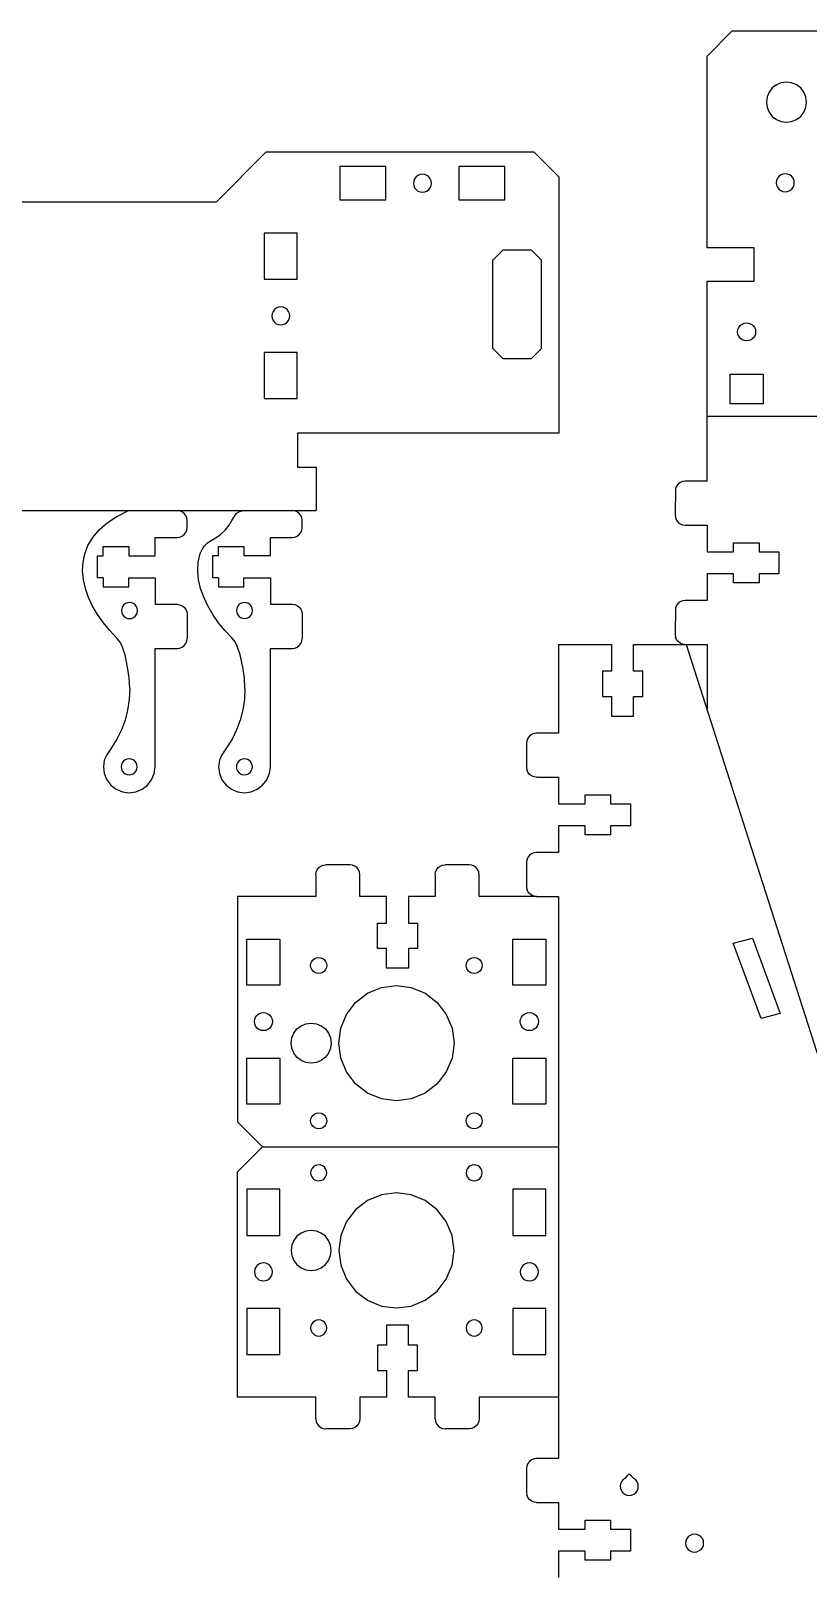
# Model space of a CAD drawing. Extents: x -217 to 602, y -128 to 416.
# Drawn here: x 46.7 to 201.7, y 108.1 to 416.4 of the extents above; entities that cross this region are included whole.
import ezdxf

# ---------------------------------------------------------------- set-up
doc = ezdxf.new("R2010")
doc.units = 0
doc.layers.add('Layer_1', color=7, linetype='CONTINUOUS')

msp = doc.modelspace()

# ---------------------------------------------------------------- linework, layer by layer
at = {"layer": 'Layer_1', "color": 5}
for points in [[(181.56095, 339.555558), (181.569699, 366.446651), (190.970267, 366.446651), (190.970267, 373.14782), (181.569699, 373.14782), (181.569699, 411.357294), (186.580865, 416.358497), (203.915095, 416.358497), (208.926289, 411.357294), (208.923467, 389.535956), (244.397869, 377.786961), (244.397812, 373.085604), (236.239445, 373.085604), (236.228721, 366.528566), (361.919125, 366.64264), (361.921947, 372.94), (379.516527, 372.940564), (380.686818, 373.866056)], [(181.562389, 326.587952), (181.562389, 339.551782)], [(175.480359, 325.589986), (175.280574, 325.1086), (175.212474, 319.801552), (175.280574, 319.284972)], [(175.798198, 326.003385), (175.480359, 325.589986)], [(176.212444, 326.320546), (175.798198, 326.003385)], [(176.69479, 326.519965), (176.212444, 326.320546)], [(177.212413, 326.587952), (176.69479, 326.519965)], [(181.562389, 326.587952), (177.212413, 326.587952)], [(66.428679, 285.238572), (66.428679, 285.238572), (66.319482, 287.401148), (65.998965, 289.501251), (65.485489, 291.974197), (64.901561, 293.696536), (64.454417, 294.540585), (63.875864, 295.320425), (62.457819, 296.808805), (61.164465, 298.379154), (60.013728, 300.016818), (59.023533, 301.70714), (58.211809, 303.435466), (57.596481, 305.187142), (57.195475, 306.947513), (57.026719, 308.701923), (57.108139, 310.435718), (57.45766, 312.134243), (58.093211, 313.782844), (59.032717, 315.366864), (60.294105, 316.87165), (61.895301, 318.282547), (63.854232, 319.5849), (66.188824, 320.764054)], [(61.140094, 307.346032), (60.020208, 307.346032), (60.020208, 309.546039), (60.020208, 311.746018), (61.140094, 311.746083), (61.140094, 313.546133), (66.229888, 313.546697), (66.229888, 311.746018), (71.519268, 311.746018), (71.519268, 315.352651), (75.860583, 315.352651), (76.37719, 315.42078), (76.858633, 315.620593), (77.272004, 315.938404), (77.589194, 316.352621), (77.788612, 316.834995), (77.856628, 317.352619), (77.856628, 318.765903), (77.788612, 319.283555), (77.587574, 319.765187), (77.268764, 320.178722), (76.855393, 320.496532), (76.37395, 320.696346), (75.857343, 320.764474)], [(89.390418, 285.245182), (89.390418, 285.245182), (89.28122, 287.407758), (88.960703, 289.507861), (88.447227, 291.980806), (87.863299, 293.703145), (87.416155, 294.547194), (86.837602, 295.327035), (85.419557, 296.815414), (84.126203, 298.385763), (82.975465, 300.023426), (81.985271, 301.713749), (81.173547, 303.442076), (80.558219, 305.193752), (80.157214, 306.954123), (79.988458, 308.708534), (80.069975, 310.477315), (80.477867, 312.186341), (80.837026, 312.969587), (81.317168, 313.679264), (81.931422, 314.295828), (82.692917, 314.799736), (84.360307, 315.840317), (85.511431, 316.867736), (86.281539, 317.846542), (86.80588, 318.741287), (87.219704, 319.516521), (87.658259, 320.136795), (88.256796, 320.566659), (89.150563, 320.770663)], [(84.101833, 307.352642), (82.981947, 307.352642), (82.981947, 309.552649), (82.981947, 311.752628), (84.101833, 311.752693), (84.101833, 313.552743), (89.191626, 313.553307), (89.191626, 311.752628), (94.481007, 311.752628), (94.481007, 315.359261), (98.822321, 315.359261), (99.338929, 315.42739), (99.820372, 315.627203), (100.233742, 315.945013), (100.550932, 316.359231), (100.75035, 316.841605), (100.818366, 317.359229), (100.818366, 318.772513), (100.75035, 319.290165), (100.549312, 319.771797), (100.230503, 320.185332), (99.817132, 320.503142), (99.335689, 320.702955), (98.819081, 320.771084)], [(175.280574, 319.284972), (175.480359, 318.803586)], [(175.480359, 318.803586), (175.798198, 318.390158)], [(175.798198, 318.390158), (176.212444, 318.072969)], [(176.212444, 318.072969), (176.69479, 317.873579)], [(176.69479, 317.873579), (177.212413, 317.805592), (181.562389, 317.805592)], [(181.562389, 317.805592), (181.562389, 312.516154)], [(181.562389, 312.516154), (186.862353, 312.516154)], [(186.862353, 314.312555), (191.962278, 314.312555)], [(186.862353, 312.516154), (186.862353, 314.312555)], [(191.962278, 314.312555), (191.962278, 312.516154)], [(191.962278, 312.516154), (195.912288, 312.516154)], [(195.912288, 312.516154), (195.912288, 308.124974)], [(61.140094, 307.346032), (61.140094, 305.546047)], [(61.140094, 305.546047), (66.229888, 305.546047)], [(66.229888, 305.546047), (66.229888, 307.346032), (71.519268, 307.346032)], [(71.519268, 307.346032), (71.519268, 302.046068)], [(84.101833, 307.352642), (84.101833, 305.552657)], [(84.101833, 305.552657), (89.191626, 305.552657)], [(89.191626, 305.552657), (89.191626, 307.352642), (94.481007, 307.352642)], [(94.481007, 307.352642), (94.481007, 302.052678)], [(186.862353, 308.124974), (181.562389, 308.124974)], [(181.562389, 308.124974), (181.562389, 302.835537)], [(186.862353, 306.328545), (186.862353, 308.124974)], [(191.962278, 306.328545), (186.862353, 306.328545)], [(191.962278, 308.124974), (191.962278, 306.328545)], [(195.912288, 308.124974), (191.962278, 308.124974)], [(175.798198, 302.25097), (175.480359, 301.837571)], [(176.212444, 302.56816), (175.798198, 302.25097)], [(176.69479, 302.76755), (176.212444, 302.56816)], [(177.212413, 302.835537), (176.69479, 302.76755)], [(181.562389, 302.835537), (177.212413, 302.835537)], [(71.519268, 302.046068), (75.860583, 302.046068)], [(75.860583, 302.046068), (76.37719, 301.97794)], [(76.37719, 301.97794), (76.858633, 301.778127)], [(76.858633, 301.778127), (77.272004, 301.460316)], [(77.272004, 301.460316), (77.589194, 301.046099)], [(77.589194, 301.046099), (77.788612, 300.563724)], [(77.788612, 300.563724), (77.856628, 300.046101), (77.856628, 295.24615)], [(94.481007, 302.052678), (98.822321, 302.052678)], [(98.822321, 302.052678), (99.338929, 301.98455)], [(99.338929, 301.98455), (99.820372, 301.784736)], [(99.820372, 301.784736), (100.233742, 301.466926)], [(100.233742, 301.466926), (100.550932, 301.052708)], [(100.550932, 301.052708), (100.75035, 300.570334)], [(100.75035, 300.570334), (100.818366, 300.05271), (100.818366, 295.252759)], [(175.480359, 301.837571), (175.280574, 301.356185), (175.212474, 296.049165), (175.280574, 295.532586)], [(66.428448, 285.238572), (66.31925, 283.075999), (65.998733, 280.975896), (65.477537, 278.948897), (64.766292, 277.005625), (63.875632, 275.15672), (62.497394, 273.0517), (61.84795, 272.0129), (61.335229, 270.994035), (61.159396, 269.655878), (61.335229, 268.317713), (61.850682, 267.070757), (62.670738, 265.999913), (63.739403, 265.178304), (64.983899, 264.661756), (66.319228, 264.485559), (67.654924, 264.661756), (68.899326, 265.178304), (69.967991, 265.999913), (70.78805, 267.070757), (71.303594, 268.317713), (71.515235, 269.654876), (71.5158, 293.246174), (75.860814, 293.246174), (76.377425, 293.314325)], [(76.37719, 293.31431), (76.858633, 293.514096)], [(76.858633, 293.514096), (77.272004, 293.831934)], [(77.272004, 293.831934), (77.589194, 294.246152)], [(77.589194, 294.246152), (77.788612, 294.728498)], [(77.788612, 294.728498), (77.856628, 295.24615)], [(89.390186, 285.245182), (89.280989, 283.082609), (88.960472, 280.982506), (88.439275, 278.955507), (87.72803, 277.012235), (86.83737, 275.163329), (85.459133, 273.05831), (84.809688, 272.019509), (84.296967, 271.000645), (84.121134, 269.662488), (84.296967, 268.324323), (84.81242, 267.077366), (85.632476, 266.006522), (86.701142, 265.184914), (87.945637, 264.668366), (89.280966, 264.492169), (90.616662, 264.668366), (91.861064, 265.184914), (92.92973, 266.006522), (93.749789, 267.077366), (94.265332, 268.324323), (94.476974, 269.661486), (94.477538, 293.252783), (98.822552, 293.252783), (99.339163, 293.320934)], [(99.338929, 293.32092), (99.820372, 293.520705)], [(99.820372, 293.520705), (100.233742, 293.838544)], [(100.233742, 293.838544), (100.550932, 294.252761)], [(100.550932, 294.252761), (100.75035, 294.735107)], [(100.75035, 294.735107), (100.818366, 295.252759)], [(151.922057, 294.041775), (151.922057, 276.344579)], [(151.922057, 294.041775), (162.521985, 294.041775)], [(162.521985, 294.041775), (162.521985, 288.752394)], [(166.921942, 288.752394), (166.921942, 294.041775)], [(166.921942, 294.041775), (177.430176, 294.041775)], [(175.480359, 295.051171), (175.280574, 295.532586)], [(175.798198, 294.637772), (175.480359, 295.051171)], [(176.212444, 294.320582), (175.798198, 294.637772)], [(176.69479, 294.121192), (176.212444, 294.320582)], [(177.212413, 294.053177), (176.69479, 294.121192)], [(177.212413, 294.053177), (181.562389, 294.053177)], [(181.562389, 294.053177), (181.562389, 281.129064)], [(162.521985, 288.752394), (160.722, 288.752394)], [(160.722, 288.752394), (160.722, 283.662573)], [(168.721927, 288.752394), (166.921942, 288.752394)], [(168.721927, 283.662573), (168.721927, 288.752394)], [(160.722, 283.662573), (162.521985, 283.662573)], [(162.521985, 283.662573), (162.521985, 279.720493)], [(166.921942, 283.662573), (168.721927, 283.662573)], [(166.921942, 279.720493), (166.921942, 283.662573)], [(162.521985, 279.720493), (166.921942, 279.720493)], [(145.640298, 274.86517), (145.572113, 274.34859), (145.572113, 269.558179), (145.640298, 269.041571)], [(145.840055, 275.346585), (145.640298, 274.86517)], [(146.157894, 275.759984), (145.840055, 275.346585)], [(146.572111, 276.077173), (146.157894, 275.759984)], [(147.054485, 276.276563), (146.572111, 276.077173)], [(147.572109, 276.344579), (147.054485, 276.276563)], [(151.922057, 276.344579), (147.572109, 276.344579)], [(145.840055, 268.560184), (145.640298, 269.041571)], [(146.157894, 268.146785), (145.840055, 268.560184)], [(146.572111, 267.829596), (146.157894, 268.146785)], [(147.054485, 267.630206), (146.572111, 267.829596)], [(147.572109, 267.56219), (147.054485, 267.630206)], [(147.572109, 267.56219), (151.922057, 267.56219)], [(151.922057, 267.56219), (151.922057, 262.272781)], [(151.922057, 262.272781), (157.222049, 262.272781)], [(157.222049, 262.272781), (157.222049, 264.069154)], [(157.222049, 264.069154), (162.321974, 264.069154)], [(162.321974, 264.069154), (162.321974, 262.272781)], [(162.321974, 262.272781), (166.271928, 262.272781)], [(166.271928, 262.272781), (166.271928, 257.881573)], [(157.222049, 257.881573), (151.922057, 257.881573)], [(151.922057, 257.881573), (151.922057, 252.592164)], [(157.222049, 256.085172), (157.222049, 257.881573)], [(162.321974, 256.085172), (157.222049, 256.085172)], [(162.321974, 257.881573), (162.321974, 256.085172)], [(166.271928, 257.881573), (162.321974, 257.881573)], [(104.11497, 249.55869), (104.529187, 249.87588)], [(104.529187, 249.87588), (105.011533, 250.07527)], [(105.011533, 250.07527), (105.529185, 250.143313)], [(110.84676, 250.07527), (110.329136, 250.143313), (105.529185, 250.143313)], [(111.329134, 249.87588), (110.84676, 250.07527)], [(111.743323, 249.55869), (111.329134, 249.87588)], [(127.91477, 249.55869), (128.328987, 249.87588)], [(128.328987, 249.87588), (128.811361, 250.07527)], [(128.811361, 250.07527), (129.328985, 250.143313)], [(134.646588, 250.07527), (134.128964, 250.143313), (129.328985, 250.143313)], [(135.128906, 249.87588), (134.646588, 250.07527)], [(135.543152, 249.55869), (135.128906, 249.87588)], [(145.640298, 251.112783), (145.572113, 250.596176), (145.572113, 245.805764), (145.640298, 245.289156)], [(145.840055, 251.59417), (145.640298, 251.112783)], [(146.157894, 252.007541), (145.840055, 251.59417)], [(146.572111, 252.324758), (146.157894, 252.007541)], [(147.054485, 252.524177), (146.572111, 252.324758)], [(147.572109, 252.592164), (147.054485, 252.524177)], [(151.922057, 252.592164), (147.572109, 252.592164)], [(103.529189, 248.147297), (103.597346, 248.663904)], [(103.529189, 248.147297), (103.529189, 243.805985)], [(103.597346, 248.663904), (103.797131, 249.145319)], [(103.797131, 249.145319), (104.11497, 249.55869)], [(112.061162, 249.145319), (111.743323, 249.55869)], [(112.260975, 248.663904), (112.061162, 249.145319)], [(112.329132, 248.147297), (112.260975, 248.663904)], [(112.329132, 243.805985), (112.329132, 248.147297)], [(127.329017, 248.147297), (127.397146, 248.663904)], [(127.329017, 248.147297), (127.329017, 243.805985)], [(127.397146, 248.663904), (127.596959, 249.145319)], [(127.596959, 249.145319), (127.91477, 249.55869)], [(135.860962, 249.145319), (135.543152, 249.55869)], [(136.060775, 248.663904), (135.860962, 249.145319)], [(136.128904, 248.147297), (136.060775, 248.663904)], [(136.128904, 243.805985), (136.128904, 248.147297)], [(103.529189, 243.805985), (87.904323, 243.805985), (87.904323, 198.895963), (92.904285, 193.905964), (151.9038, 193.905964)], [(117.629096, 243.805985), (112.329132, 243.805985)], [(117.629096, 238.516576), (117.629096, 243.805985)], [(127.329017, 243.805985), (122.029053, 243.805985)], [(122.029053, 243.805985), (122.029053, 238.516576)], [(145.840055, 244.807741), (145.640298, 245.289156)], [(146.157894, 244.39437), (145.840055, 244.807741)], [(146.572111, 244.077153), (146.157894, 244.39437)], [(147.054485, 243.877763), (146.572111, 244.077153)], [(147.572109, 243.809747), (147.054485, 243.877763)], [(147.572109, 243.809747), (151.922057, 243.809747)], [(115.829083, 238.516576), (117.629096, 238.516576)], [(115.829083, 233.426783), (115.829083, 238.516576)], [(122.029053, 238.516576), (123.829039, 238.516576)], [(123.829039, 238.516576), (123.829039, 233.426783)], [(117.629096, 233.426783), (115.829083, 233.426783)], [(117.629096, 229.484675), (117.629096, 233.426783)], [(122.029053, 233.426783), (122.029053, 229.484675)], [(123.829039, 233.426783), (122.029053, 233.426783)], [(122.029053, 229.484675), (117.629096, 229.484675)], [(103.527863, 144.006309), (87.902996, 144.006309), (87.902996, 188.916359), (92.902958, 193.906359)], [(117.627741, 158.327619), (117.627741, 154.385511)], [(122.027727, 158.327619), (117.627741, 158.327619)], [(122.027727, 154.385511), (122.027727, 158.327619)], [(115.827756, 154.385511), (115.827756, 149.29569)], [(117.627741, 154.385511), (115.827756, 154.385511)], [(123.827712, 149.29569), (123.827712, 154.385511), (122.027727, 154.385511)], [(115.827756, 149.29569), (117.627741, 149.29569), (117.627741, 144.006309)], [(122.027727, 149.29569), (123.827712, 149.29569)], [(122.027727, 144.006309), (122.027727, 149.29569)], [(103.527863, 139.664997), (103.527863, 144.006309)], [(117.627741, 144.006309), (112.327777, 144.006309)], [(112.327777, 144.006309), (112.327777, 139.664997)], [(127.327691, 144.006309), (122.027727, 144.006309)], [(127.327691, 139.664997), (127.327691, 144.006309)], [(151.916217, 143.992565), (136.113833, 143.992565)], [(136.127606, 144.006309), (136.127606, 139.664997)], [(103.527863, 139.664997), (103.596019, 139.14839)], [(103.596019, 139.14839), (103.795805, 138.666975)], [(112.259649, 139.14839), (112.059836, 138.666975)], [(112.327777, 139.664997), (112.259649, 139.14839)], [(127.327691, 139.664997), (127.395819, 139.14839)], [(127.395819, 139.14839), (127.595633, 138.666975)], [(136.059421, 139.14839), (135.859607, 138.666975)], [(136.127606, 139.664997), (136.059421, 139.14839)], [(103.795805, 138.666975), (104.113643, 138.253604)], [(104.113643, 138.253604), (104.527861, 137.936386)], [(104.527861, 137.936386), (105.010207, 137.736996)], [(105.010207, 137.736996), (105.527859, 137.668981)], [(110.845433, 137.736996), (110.32781, 137.668981), (105.527859, 137.668981)], [(111.327808, 137.936386), (110.845433, 137.736996)], [(111.742025, 138.253604), (111.327808, 137.936386)], [(112.059836, 138.666975), (111.742025, 138.253604)], [(127.595633, 138.666975), (127.913443, 138.253604)], [(127.913443, 138.253604), (128.327661, 137.936386)], [(128.327661, 137.936386), (128.810035, 137.736996)], [(128.810035, 137.736996), (129.327659, 137.668981)], [(134.645262, 137.736996), (134.12761, 137.668981), (129.327659, 137.668981)], [(135.127579, 137.936386), (134.645262, 137.736996)], [(135.541797, 138.253604), (135.127579, 137.936386)], [(135.859607, 138.666975), (135.541797, 138.253604)], [(145.640298, 130.28741), (145.572113, 129.770803), (145.572113, 124.980419), (145.640298, 124.463811)], [(145.840055, 130.768825), (145.640298, 130.28741)], [(146.157894, 131.182224), (145.840055, 130.768825)], [(146.572111, 131.499414), (146.157894, 131.182224)], [(147.054485, 131.698804), (146.572111, 131.499414)], [(147.572109, 131.766848), (147.054485, 131.698804)], [(151.922057, 131.766848), (147.572109, 131.766848)], [(145.840055, 123.982425), (145.640298, 124.463811)], [(146.157894, 123.569026), (145.840055, 123.982425)], [(146.572111, 123.251836), (146.157894, 123.569026)], [(147.054485, 123.052418), (146.572111, 123.251836)], [(147.572109, 122.984402), (147.054485, 123.052418)], [(147.572109, 122.984402), (151.922057, 122.984402)], [(151.922057, 122.984402), (151.922057, 117.695022)], [(151.922057, 117.695022), (157.222049, 117.695022)], [(157.222049, 117.695022), (157.222049, 119.491423)], [(157.222049, 119.491423), (162.321974, 119.491423)], [(162.321974, 119.491423), (162.321974, 117.695022)], [(162.321974, 117.695022), (166.271928, 117.695022)], [(166.271928, 117.695022), (166.271928, 113.303813)], [(151.922057, 113.303813), (151.922057, 108.014404)], [(157.222049, 113.303813), (151.922057, 113.303813)], [(157.222049, 111.507384), (157.222049, 113.303813)], [(162.321974, 111.507384), (157.222049, 111.507384)], [(166.271928, 113.303813), (162.321974, 113.303813)], [(162.321974, 113.303813), (162.321974, 111.507384)]]:
    msp.add_lwpolyline(points, dxfattribs=at)
at = {"layer": 'Layer_1', "color": 7}
for points in [[(195.396132, 398.690122), (196.363026, 398.290411), (197.400616, 398.154097), (198.438206, 398.290411), (199.405099, 398.690122), (200.235368, 399.32594), (200.872457, 400.154573), (201.272958, 401.119519), (201.409554, 402.155049), (201.272958, 403.190579), (200.872457, 404.155525), (200.235368, 404.984186), (199.405099, 405.619976), (198.438206, 406.019687), (197.400616, 406.156), (196.363026, 406.019687), (195.396132, 405.619976), (194.565863, 404.984186), (193.928746, 404.155525), (193.528244, 403.190579), (193.391649, 402.155049), (193.528244, 401.119519), (193.928746, 400.154573), (194.565863, 399.32594), (195.396132, 398.690122)], [(108.328601, 382.702137), (117.510193, 382.702137), (117.510193, 389.302101), (108.328601, 389.302101), (108.328601, 382.702137)], [(132.080988, 389.302101), (132.080988, 382.702137), (141.262636, 382.702137), (141.262636, 389.302101), (132.080988, 389.302101)], [(123.058738, 386.468421), (122.997468, 386.002105)], [(122.997468, 386.002105), (123.058738, 385.535789)], [(123.238373, 386.902959), (123.058738, 386.468421)], [(123.058738, 385.535789), (123.238373, 385.101252)], [(123.524123, 387.276113), (123.238373, 386.902959)], [(123.896543, 387.562455), (123.524123, 387.276113)], [(124.330206, 387.742429), (123.896543, 387.562455)], [(124.79559, 387.80384), (124.330206, 387.742429)], [(125.260975, 387.742429), (124.79559, 387.80384)], [(125.694638, 387.562455), (125.260975, 387.742429)], [(126.067058, 387.276113), (125.694638, 387.562455)], [(126.352808, 386.902959), (126.067058, 387.276113)], [(126.532442, 386.468421), (126.352808, 386.902959)], [(126.352808, 385.101252), (126.532442, 385.535789)], [(126.593713, 386.002105), (126.532442, 386.468421)], [(126.532442, 385.535789), (126.593713, 386.002105)], [(195.423564, 385.62329), (195.603791, 385.189091), (195.890473, 384.816219), (196.264107, 384.530074), (196.699209, 384.350213), (197.166117, 384.288858), (197.633026, 384.350213), (198.068128, 384.530074), (198.441762, 384.816219), (198.728443, 385.189091), (198.90867, 385.62329), (198.970138, 386.089292), (198.90867, 386.5553), (198.728443, 386.989527), (198.441762, 387.362399), (198.068128, 387.648516), (197.633026, 387.828376), (197.166117, 387.88976), (196.699209, 387.828376), (196.264107, 387.648516), (195.890473, 387.362399), (195.603791, 386.989527), (195.423564, 386.5553), (195.362096, 386.089292), (195.423564, 385.62329)], [(123.238373, 385.101252), (123.524123, 384.728126)], [(123.524123, 384.728126), (123.896543, 384.441783)], [(123.896543, 384.441783), (124.330206, 384.26181)], [(124.330206, 384.26181), (124.79559, 384.200399)], [(124.79559, 384.200399), (125.260975, 384.26181)], [(125.260975, 384.26181), (125.694638, 384.441783), (126.067058, 384.728126)], [(126.067058, 384.728126), (126.352808, 385.101252)], [(93.258781, 376.052191), (93.258781, 366.852255)], [(99.845566, 376.052191), (93.258781, 376.052191)], [(99.845566, 366.852255), (99.845566, 376.052191)], [(140.845427, 351.024809), (146.530766, 351.024809), (148.526754, 353.024777), (148.526754, 370.665103), (146.530766, 372.665127), (140.845427, 372.665127), (138.84941, 370.665103)], [(138.84941, 353.024777), (138.84941, 370.665103)], [(93.258781, 366.852255), (99.845566, 366.852255)], [(95.280706, 360.826303), (94.994956, 360.453177)], [(96.086761, 357.812), (96.552173, 357.750588), (97.017558, 357.812), (97.45122, 357.992001), (97.823641, 358.278316), (98.109391, 358.651442), (98.289025, 359.086007), (98.350296, 359.552295), (98.289025, 360.018639), (98.109391, 360.453177), (97.823641, 360.826303), (97.45122, 361.112645), (97.017558, 361.292618), (96.552173, 361.35403), (96.086761, 361.292618), (95.653098, 361.112645), (95.280706, 360.826303)], [(94.994956, 360.453177), (94.815293, 360.018639), (94.754051, 359.552295)], [(94.754051, 359.552295), (94.815293, 359.086007)], [(94.815293, 359.086007), (94.994956, 358.651442)], [(94.994956, 358.651442), (95.280706, 358.278316)], [(95.280706, 358.278316), (95.653098, 357.992001)], [(95.653098, 357.992001), (96.086761, 357.812)], [(187.89654, 357.25307), (188.1826, 357.625857)], [(188.1826, 357.625857), (188.555387, 357.911915)], [(188.555387, 357.911915), (188.98953, 358.091722)], [(188.98953, 358.091722), (189.455394, 358.153077)], [(189.455394, 358.153077), (189.921258, 358.091722)], [(189.921258, 358.091722), (190.355401, 357.911915)], [(190.355401, 357.911915), (190.728188, 357.625857)], [(190.728188, 357.625857), (191.014248, 357.25307)], [(187.655409, 356.353063), (187.716736, 356.818928)], [(187.716736, 355.887199), (187.655409, 356.353063)], [(187.716736, 356.818928), (187.89654, 357.25307)], [(187.89654, 355.453057), (187.716736, 355.887199)], [(188.1826, 355.080269), (187.89654, 355.453057)], [(188.555387, 354.794209), (188.1826, 355.080269)], [(188.98953, 354.614405), (188.555387, 354.794209)], [(189.455394, 354.553078), (188.98953, 354.614405)], [(189.921258, 354.614405), (189.455394, 354.553078)], [(190.355401, 354.794209), (189.921258, 354.614405)], [(190.728188, 355.080269), (190.355401, 354.794209)], [(191.014248, 355.453057), (190.728188, 355.080269)], [(191.014248, 357.25307), (191.194052, 356.818928)], [(191.194052, 355.887199), (191.014248, 355.453057)], [(191.194052, 356.818928), (191.255407, 356.353063)], [(191.255407, 356.353063), (191.194052, 355.887199)], [(93.258781, 352.252363), (93.258781, 343.052427)], [(99.845566, 352.252363), (93.258781, 352.252363)], [(99.845566, 343.052427), (99.845566, 352.252363)], [(140.845427, 351.024809), (138.84941, 353.024777)], [(186.158003, 347.958665), (192.744815, 347.958665)], [(186.158003, 342.004284), (186.158003, 347.958665)], [(192.744815, 347.958665), (192.744815, 342.004284)], [(93.258781, 343.052427), (99.845566, 343.052427)], [(192.744815, 342.004284), (186.158003, 342.004284)], [(65.556277, 302.182354), (65.225541, 301.9281)], [(65.941397, 302.342204), (65.556277, 302.182354)], [(66.354627, 302.396701), (65.941397, 302.342204)], [(66.76797, 302.342204), (66.354627, 302.396701)], [(67.153062, 302.182354), (66.76797, 302.342204)], [(67.48377, 301.9281), (67.153065, 302.182354)], [(88.518015, 302.188963), (88.187279, 301.934709)], [(88.903135, 302.348814), (88.518015, 302.188963)], [(89.316365, 302.403311), (88.903135, 302.348814)], [(89.729708, 302.348814), (89.316365, 302.403311)], [(90.1148, 302.188963), (89.729708, 302.348814)], [(90.445508, 301.934709), (90.114803, 302.188963)], [(64.812283, 301.210832), (64.75787, 300.796727)], [(64.75787, 300.796727), (64.812283, 300.382622)], [(64.971795, 301.596742), (64.812283, 301.210832)], [(64.812283, 300.382622), (64.971795, 299.99674)], [(65.225569, 301.9281), (64.971795, 301.596742)], [(64.971795, 299.99674), (65.225569, 299.665383)], [(65.225569, 299.665383), (65.556277, 299.411101)], [(65.556277, 299.411101), (65.941397, 299.251278)], [(65.941397, 299.251278), (66.354627, 299.196753)], [(66.354627, 299.196753), (66.76797, 299.251278)], [(66.76797, 299.251278), (67.153062, 299.411101)], [(67.153062, 299.411101), (67.48377, 299.665383)], [(67.737544, 301.596742), (67.48377, 301.9281)], [(67.48377, 299.665383), (67.737544, 299.99674)], [(67.897084, 301.210832), (67.737544, 301.596742)], [(67.737544, 299.99674), (67.897084, 300.382622)], [(67.951497, 300.796727), (67.897084, 301.210832)], [(67.897084, 300.382622), (67.951497, 300.796727)], [(87.774021, 301.217441), (87.719608, 300.803337)], [(87.719608, 300.803337), (87.774021, 300.389232)], [(87.933533, 301.603352), (87.774021, 301.217441)], [(87.774021, 300.389232), (87.933533, 300.00335)], [(88.187307, 301.934709), (87.933533, 301.603352)], [(87.933533, 300.00335), (88.187307, 299.671993)], [(88.187307, 299.671993), (88.518015, 299.41771)], [(88.518015, 299.41771), (88.903135, 299.257888)], [(88.903135, 299.257888), (89.316365, 299.203363)], [(89.316365, 299.203363), (89.729708, 299.257888)], [(89.729708, 299.257888), (90.1148, 299.41771)], [(90.1148, 299.41771), (90.445508, 299.671993)], [(90.699282, 301.603352), (90.445508, 301.934709)], [(90.445508, 299.671993), (90.699282, 300.00335)], [(90.858823, 301.217441), (90.699282, 301.603352)], [(90.699282, 300.00335), (90.858823, 300.389232)], [(90.913235, 300.803337), (90.858823, 301.217441)], [(90.858823, 300.389232), (90.913235, 300.803337)], [(66.319349, 271.255878), (65.906119, 271.201353)], [(66.732692, 271.201353), (66.319349, 271.255878)], [(89.281087, 271.262488), (88.867858, 271.207962)], [(89.69443, 271.207962), (89.281087, 271.262488)], [(64.777005, 270.069983), (64.722592, 269.655878)], [(64.722592, 269.655878), (64.777005, 269.241771)], [(64.936517, 270.455865), (64.777005, 270.069983)], [(64.777005, 269.241771), (64.936517, 268.855888)], [(65.190291, 270.787251), (64.936517, 270.455865)], [(64.936517, 268.855888), (65.190291, 268.524503)], [(65.520999, 271.041502), (65.190263, 270.787248)], [(65.190291, 268.524503), (65.520999, 268.270249)], [(65.906119, 271.201353), (65.520999, 271.041502)], [(65.520999, 268.270249), (65.906119, 268.110398)], [(67.117784, 271.041502), (66.732692, 271.201353)], [(66.732692, 268.110398), (67.117784, 268.270249)], [(67.117784, 268.270249), (67.448492, 268.524503)], [(67.448492, 270.787251), (67.117787, 271.041502)], [(67.702266, 270.455865), (67.448492, 270.787251)], [(67.448492, 268.524503), (67.702266, 268.855888)], [(67.861807, 270.069983), (67.702266, 270.455865)], [(67.702266, 268.855888), (67.861807, 269.241771)], [(67.916219, 269.655878), (67.861807, 270.06998)], [(67.861807, 269.241771), (67.916219, 269.655878)], [(87.738743, 270.076593), (87.684331, 269.662488)], [(87.684331, 269.662488), (87.738743, 269.248381)], [(87.898255, 270.462475), (87.738743, 270.076593)], [(87.738743, 269.248381), (87.898255, 268.862498)], [(88.152029, 270.79386), (87.898255, 270.462475)], [(87.898255, 268.862498), (88.152029, 268.531113)], [(88.482737, 271.048112), (88.152001, 270.793858)], [(88.152029, 268.531113), (88.482737, 268.276859)], [(88.867858, 271.207962), (88.482737, 271.048112)], [(88.482737, 268.276859), (88.867858, 268.117008)], [(90.079522, 271.048112), (89.69443, 271.207962)], [(89.69443, 268.117008), (90.079522, 268.276859)], [(90.079522, 268.276859), (90.41023, 268.531113)], [(90.41023, 270.79386), (90.079525, 271.048112)], [(90.664005, 270.462475), (90.41023, 270.79386)], [(90.41023, 268.531113), (90.664005, 268.862498)], [(90.823545, 270.076593), (90.664005, 270.462475)], [(90.664005, 268.862498), (90.823545, 269.248381)], [(90.877957, 269.662488), (90.823545, 270.07659)], [(90.823545, 269.248381), (90.877957, 269.662488)], [(65.906119, 268.110398), (66.319349, 268.055873)], [(66.319349, 268.055873), (66.732692, 268.110401)], [(88.867858, 268.117008), (89.281087, 268.062483)], [(89.281087, 268.062483), (89.69443, 268.117011)], [(147.575332, 243.805985), (136.128904, 243.805985)], [(89.78429, 235.322978), (96.384254, 235.322978)], [(89.78429, 226.141386), (89.78429, 235.322978)], [(96.384254, 235.322978), (96.384254, 226.141386)], [(142.823864, 235.322978), (149.423828, 235.322978)], [(142.823864, 226.141386), (142.823864, 235.322978)], [(149.423828, 235.322978), (149.423828, 226.141386)], [(186.800208, 234.46568), (190.598608, 235.514361)], [(192.364642, 219.455211), (186.800208, 234.46568)], [(190.598608, 235.514361), (196.163043, 220.503892)], [(102.972816, 231.162684), (103.304202, 231.416458)], [(103.304202, 231.416458), (103.690084, 231.57597)], [(103.690084, 231.57597), (104.104189, 231.630382)], [(104.104189, 231.630382), (104.518293, 231.57597)], [(104.518293, 231.57597), (104.904176, 231.416458)], [(104.904176, 231.416458), (105.235561, 231.162684)], [(133.972585, 231.162684), (134.303942, 231.416458)], [(134.303942, 231.416458), (134.689825, 231.57597)], [(134.689825, 231.57597), (135.103929, 231.630382)], [(135.103929, 231.630382), (135.518034, 231.57597)], [(135.518034, 231.57597), (135.903916, 231.416458)], [(135.903916, 231.416458), (136.235273, 231.162684)], [(102.504186, 230.033569), (102.558712, 230.446855)], [(102.558712, 229.620311), (102.504186, 230.033569)], [(102.558712, 230.446855), (102.718562, 230.831976)], [(102.718562, 229.23519), (102.558712, 229.620311)], [(102.718562, 230.831976), (102.972816, 231.162684)], [(102.972816, 228.904482), (102.718562, 229.23519)], [(103.304202, 228.650708), (102.972816, 228.904482)], [(103.690084, 228.491168), (103.304202, 228.650708)], [(104.104189, 228.436784), (103.690084, 228.491168)], [(104.518293, 228.491168), (104.104189, 228.436784)], [(104.904176, 228.650708), (104.518293, 228.491168)], [(105.235561, 228.904482), (104.904176, 228.650708)], [(105.235561, 231.162684), (105.489815, 230.831976)], [(105.489815, 229.23519), (105.235561, 228.904482)], [(105.489815, 230.831976), (105.649666, 230.446855)], [(105.649666, 229.620311), (105.489815, 229.23519)], [(105.649666, 230.446855), (105.704191, 230.033569)], [(105.704191, 230.033569), (105.649666, 229.620311)], [(133.503955, 230.033569), (133.55848, 230.446855)], [(133.55848, 229.620311), (133.503955, 230.033569)], [(133.55848, 230.446855), (133.718331, 230.831976)], [(133.718331, 229.23519), (133.55848, 229.620311)], [(133.718331, 230.831976), (133.972585, 231.162684)], [(133.972585, 228.904482), (133.718331, 229.23519)], [(134.303942, 228.650708), (133.972585, 228.904482)], [(134.689825, 228.491168), (134.303942, 228.650708)], [(135.103929, 228.436784), (134.689825, 228.491168)], [(135.518034, 228.491168), (135.103929, 228.436784)], [(135.903916, 228.650708), (135.518034, 228.491168)], [(136.235273, 228.904482), (135.903916, 228.650708)], [(136.235273, 231.162684), (136.489556, 230.831976)], [(136.489556, 229.23519), (136.235273, 228.904482)], [(136.489556, 230.831976), (136.649406, 230.446855)], [(136.649406, 229.620311), (136.489556, 229.23519)], [(136.649406, 230.446855), (136.703932, 230.033569)], [(136.703932, 230.033569), (136.649406, 229.620311)], [(96.384254, 226.141386), (89.78429, 226.141386)], [(113.85412, 224.503961), (116.627659, 225.650488)], [(116.627659, 225.650488), (119.604059, 226.041592)], [(119.604059, 226.041592), (122.580459, 225.650488)], [(122.580459, 225.650488), (125.354026, 224.503961)], [(149.423828, 226.141386), (142.823864, 226.141386)], [(109.644832, 220.303083), (111.472418, 222.680043)], [(111.472418, 222.680043), (113.85412, 224.503961)], [(125.354026, 224.503961), (127.735728, 222.680043)], [(127.735728, 222.680043), (129.563286, 220.303083)], [(91.282551, 218.85596), (91.343963, 219.321345)], [(91.343963, 218.390576), (91.282551, 218.85596)], [(91.343963, 219.321345), (91.523936, 219.755007)], [(91.523936, 219.755007), (91.810278, 220.127428)], [(91.810278, 220.127428), (92.183404, 220.413206)], [(92.183404, 220.413206), (92.61797, 220.592812)], [(92.61797, 220.592812), (93.084258, 220.654083)], [(93.084258, 220.654083), (93.550602, 220.592812)], [(93.550602, 220.592812), (93.985139, 220.413206)], [(93.985139, 220.413206), (94.358265, 220.127428)], [(94.358265, 220.127428), (94.644608, 219.755007)], [(94.644608, 219.755007), (94.824609, 219.321345)], [(94.824609, 219.321345), (94.885993, 218.85596)], [(94.885993, 218.85596), (94.824609, 218.390576)], [(108.496018, 217.535019), (109.644832, 220.303083)], [(129.563286, 220.303083), (130.712128, 217.535019)], [(144.322125, 218.85596), (144.383509, 219.321345)], [(144.383509, 218.390576), (144.322125, 218.85596)], [(144.383509, 219.321345), (144.56351, 219.755007)], [(144.56351, 219.755007), (144.849853, 220.127428)], [(144.849853, 220.127428), (145.222979, 220.413206)], [(145.222979, 220.413206), (145.657516, 220.592812)], [(145.657516, 220.592812), (146.123832, 220.654083)], [(146.123832, 220.654083), (146.590148, 220.592812)], [(146.590148, 220.592812), (147.024714, 220.413206)], [(147.024714, 220.413206), (147.397811, 220.127428)], [(147.397811, 220.127428), (147.684182, 219.755007)], [(147.684182, 219.755007), (147.864184, 219.321345)], [(147.864184, 219.321345), (147.925539, 218.85596)], [(147.925539, 218.85596), (147.864184, 218.390576)], [(196.163043, 220.503892), (192.364642, 219.455211)], [(91.523936, 217.956885), (91.343963, 218.390576)], [(91.810278, 217.584493), (91.523936, 217.956885)], [(92.183404, 217.298743), (91.810278, 217.584493)], [(92.61797, 217.119108), (92.183404, 217.298743)], [(93.084258, 217.057838), (92.61797, 217.119108)], [(93.550602, 217.119108), (93.084258, 217.057838)], [(93.985139, 217.298743), (93.550602, 217.119108)], [(94.358265, 217.584493), (93.985139, 217.298743)], [(94.644608, 217.956885), (94.358265, 217.584493)], [(94.824609, 218.390576), (94.644608, 217.956885)], [(98.740527, 215.597761), (99.140126, 216.560562)], [(99.140126, 216.560562), (99.775803, 217.38736)], [(99.775803, 217.38736), (100.60421, 218.021711)], [(100.60421, 218.021711), (101.56893, 218.420548)], [(101.56893, 218.420548), (102.604206, 218.556579)], [(102.604206, 218.556579), (103.639482, 218.420548)], [(103.639482, 218.420548), (104.604174, 218.021711)], [(104.604174, 218.021711), (105.432609, 217.38736)], [(105.432609, 217.38736), (106.068286, 216.560562)], [(106.068286, 216.560562), (106.467856, 215.597761)], [(108.104153, 214.564546), (108.496018, 217.535019)], [(130.712128, 217.535019), (131.103965, 214.564546)], [(144.56351, 217.956885), (144.383509, 218.390576)], [(144.849853, 217.584493), (144.56351, 217.956885)], [(145.222979, 217.298743), (144.849853, 217.584493)], [(145.657516, 217.119108), (145.222979, 217.298743)], [(146.123832, 217.057838), (145.657516, 217.119108)], [(147.024714, 217.298743), (146.590148, 217.119108), (146.123832, 217.057838)], [(147.397811, 217.584493), (147.024714, 217.298743)], [(147.684182, 217.956885), (147.397811, 217.584493)], [(147.864184, 218.390576), (147.684182, 217.956885)], [(98.604242, 214.564546), (98.740527, 215.597761)], [(98.740527, 213.53133), (98.604242, 214.564546)], [(99.140126, 212.568557), (98.740527, 213.53133)], [(106.467856, 213.53133), (106.068286, 212.568557)], [(106.467856, 215.597761), (106.60417, 214.564546)], [(106.60417, 214.564546), (106.467856, 213.53133)], [(108.496018, 211.5941), (108.104153, 214.564546)], [(131.103965, 214.564546), (130.712128, 211.5941)], [(89.78429, 211.570563), (96.384254, 211.570563)], [(89.78429, 202.388943), (89.78429, 211.570563)], [(96.384254, 211.570563), (96.384254, 202.388943)], [(99.775803, 211.741787), (99.140126, 212.568557)], [(100.60421, 211.10738), (99.775803, 211.741787)], [(101.56893, 210.708572), (100.60421, 211.10738)], [(102.604206, 210.572569), (101.56893, 210.708572)], [(103.639482, 210.708572), (102.604206, 210.572569)], [(104.604174, 211.10738), (103.639482, 210.708572)], [(105.432609, 211.741787), (104.604174, 211.10738)], [(106.068286, 212.568557), (105.432609, 211.741787)], [(109.644832, 208.826036), (108.496018, 211.5941)], [(130.712128, 211.5941), (129.563286, 208.826036)], [(142.823864, 211.570563), (149.423828, 211.570563)], [(142.823864, 202.388943), (142.823864, 211.570563)], [(149.423828, 211.570563), (149.423828, 202.388943)], [(111.472418, 206.449104), (109.644832, 208.826036)], [(129.563286, 208.826036), (127.735728, 206.449104)], [(113.85412, 204.625187), (111.472418, 206.449104)], [(116.627659, 203.478603), (113.85412, 204.625187)], [(119.604059, 203.087556), (116.627659, 203.478603)], [(122.580459, 203.478603), (119.604059, 203.087556)], [(125.354026, 204.625187), (122.580459, 203.478603)], [(127.735728, 206.449104), (125.354026, 204.625187)], [(96.384254, 202.388943), (89.78429, 202.388943)], [(102.972816, 200.224665), (103.304202, 200.478439)], [(103.304202, 200.478439), (103.690084, 200.637923)], [(103.690084, 200.637923), (104.104189, 200.692336)], [(104.104189, 200.692336), (104.518293, 200.637923)], [(104.518293, 200.637923), (104.904176, 200.478439)], [(104.904176, 200.478439), (105.235561, 200.224665)], [(133.972585, 200.224665), (134.303942, 200.478439)], [(134.303942, 200.478439), (134.689825, 200.637923)], [(134.689825, 200.637923), (135.103929, 200.692336)], [(135.103929, 200.692336), (135.518034, 200.637923)], [(135.518034, 200.637923), (135.903916, 200.478439)], [(135.903916, 200.478439), (136.235273, 200.224665)], [(149.423828, 202.388943), (142.823864, 202.388943)], [(102.504186, 199.09555), (102.558712, 199.508837)], [(102.558712, 198.682264), (102.504186, 199.09555)], [(102.558712, 199.508837), (102.718562, 199.893929)], [(102.718562, 198.297172), (102.558712, 198.682264)], [(102.718562, 199.893929), (102.972816, 200.224665)], [(102.972816, 197.966436), (102.718562, 198.297172)], [(103.304202, 197.71269), (102.972816, 197.966436)], [(103.690084, 197.55315), (103.304202, 197.71269)], [(104.104189, 197.498737), (103.690084, 197.55315)], [(104.518293, 197.55315), (104.104189, 197.498737)], [(104.904176, 197.71269), (104.518293, 197.55315)], [(105.235561, 197.966436), (104.904176, 197.71269)], [(105.235561, 200.224665), (105.489815, 199.893929)], [(105.489815, 198.297172), (105.235561, 197.966436)], [(105.489815, 199.893929), (105.649666, 199.508837)], [(105.649666, 198.682264), (105.489815, 198.297172)], [(105.649666, 199.508837), (105.704191, 199.09555)], [(105.704191, 199.09555), (105.649666, 198.682264)], [(133.503955, 199.09555), (133.55848, 199.508837)], [(133.55848, 198.682264), (133.503955, 199.09555)], [(133.55848, 199.508837), (133.718331, 199.893929)], [(133.718331, 198.297172), (133.55848, 198.682264)], [(133.718331, 199.893929), (133.972585, 200.224665)], [(133.972585, 197.966436), (133.718331, 198.297172)], [(134.303942, 197.71269), (133.972585, 197.966436)], [(134.689825, 197.55315), (134.303942, 197.71269)], [(135.103929, 197.498737), (134.689825, 197.55315)], [(135.518034, 197.55315), (135.103929, 197.498737)], [(135.903916, 197.71269), (135.518034, 197.55315)], [(136.235273, 197.966436), (135.903916, 197.71269)], [(136.235273, 200.224665), (136.489556, 199.893929)], [(136.489556, 198.297172), (136.235273, 197.966436)], [(136.489556, 199.893929), (136.649406, 199.508837)], [(136.649406, 198.682264), (136.489556, 198.297172)], [(136.649406, 199.508837), (136.703932, 199.09555)], [(136.703932, 199.09555), (136.649406, 198.682264)], [(102.557385, 189.130002), (102.50286, 188.716744)], [(102.50286, 188.716744), (102.557385, 188.303486)], [(102.717236, 189.51515), (102.557385, 189.130002)], [(102.557385, 188.303486), (102.717236, 187.918337)], [(102.97149, 189.845858), (102.717236, 189.51515)], [(103.302875, 190.099604), (102.97149, 189.845858)], [(103.688758, 190.259116), (103.302875, 190.099604)], [(104.102862, 190.313529), (103.688758, 190.259116)], [(104.516967, 190.259116), (104.102862, 190.313529)], [(104.902849, 190.099604), (104.516967, 190.259116)], [(105.234235, 189.845858), (104.902849, 190.099604)], [(105.488489, 189.51515), (105.234235, 189.845858)], [(105.648339, 189.130002), (105.488489, 189.51515)], [(105.488489, 187.918337), (105.648339, 188.303486)], [(105.702865, 188.716744), (105.648339, 189.130002)], [(105.648339, 188.303486), (105.702865, 188.716744)], [(133.557154, 189.130002), (133.502629, 188.716744)], [(133.502629, 188.716744), (133.557154, 188.303486)], [(133.716976, 189.51515), (133.557154, 189.130002)], [(133.557154, 188.303486), (133.716976, 187.918337)], [(133.971259, 189.845858), (133.716976, 189.51515)], [(134.302616, 190.099604), (133.971259, 189.845858)], [(134.688498, 190.259116), (134.302616, 190.099604)], [(135.102603, 190.313529), (134.688498, 190.259116)], [(135.516707, 190.259116), (135.102603, 190.313529)], [(135.902618, 190.099604), (135.516707, 190.259116)], [(136.233975, 189.845858), (135.902618, 190.099604)], [(136.488229, 189.51515), (136.233975, 189.845858)], [(136.64808, 189.130002), (136.488229, 189.51515)], [(136.488229, 187.918337), (136.64808, 188.303486)], [(136.702577, 188.716744), (136.64808, 189.130002)], [(136.64808, 188.303486), (136.702577, 188.716744)], [(89.782963, 185.423323), (89.782963, 176.241731)], [(96.382927, 185.423323), (89.782963, 185.423323)], [(96.382927, 176.241731), (96.382927, 185.423323)], [(102.717236, 187.918337), (102.97149, 187.587629)], [(102.97149, 187.587629), (103.302875, 187.333883)], [(103.302875, 187.333883), (103.688758, 187.174371)], [(103.688758, 187.174371), (104.102862, 187.119958)], [(104.102862, 187.119958), (104.516967, 187.174371)], [(104.516967, 187.174371), (104.902849, 187.333883)], [(104.902849, 187.333883), (105.234235, 187.587629)], [(105.234235, 187.587629), (105.488489, 187.918337)], [(133.716976, 187.918337), (133.971259, 187.587629)], [(133.971259, 187.587629), (134.302616, 187.333883)], [(134.302616, 187.333883), (134.688498, 187.174371)], [(134.688498, 187.174371), (135.102603, 187.119958)], [(135.102603, 187.119958), (135.516707, 187.174371)], [(135.516707, 187.174371), (135.902618, 187.333883)], [(135.902618, 187.333883), (136.233975, 187.587629)], [(136.233975, 187.587629), (136.488229, 187.918337)], [(142.822538, 185.423323), (142.822538, 176.241731)], [(149.422474, 185.423323), (142.822538, 185.423323)], [(149.422474, 176.241731), (149.422474, 185.423323)], [(113.852793, 183.187107), (111.471092, 181.363218)], [(116.626361, 184.333691), (113.852793, 183.187107)], [(119.602761, 184.724738), (116.626361, 184.333663)], [(122.579133, 184.333691), (119.602761, 184.724738)], [(125.3527, 183.187107), (122.579133, 184.333691)], [(127.734401, 181.363218), (125.3527, 183.187107)], [(109.643505, 178.986229), (108.494692, 176.218194)], [(111.471092, 181.363218), (109.643505, 178.986229)], [(129.56196, 178.986229), (127.734401, 181.363218)], [(130.710802, 176.218194), (129.56196, 178.986229)], [(89.782963, 176.241731), (96.382927, 176.241731)], [(99.774477, 176.070507), (99.138799, 175.243737), (98.739201, 174.280936)], [(100.602883, 176.704914), (99.774477, 176.070507)], [(101.567604, 177.103694), (100.602883, 176.704914)], [(102.602879, 177.239754), (101.567604, 177.103694)], [(103.638155, 177.103694), (102.602879, 177.239754)], [(105.431282, 176.070507), (104.602847, 176.704914), (103.638155, 177.103694)], [(106.06696, 175.243737), (105.431282, 176.070507)], [(108.494692, 176.218194), (108.102826, 173.24772)], [(131.102639, 173.24772), (130.710802, 176.218194)], [(142.822538, 176.241731), (149.422474, 176.241731)], [(98.739201, 174.280936), (98.602916, 173.24772)], [(98.602916, 173.24772), (98.739201, 172.214505)], [(106.46653, 174.280936), (106.06696, 175.243737)], [(106.602843, 173.24772), (106.46653, 174.280936)], [(106.46653, 172.214505), (106.602843, 173.24772)], [(108.102826, 173.24772), (108.494692, 170.277247)], [(130.710802, 170.277247), (131.102639, 173.24772)], [(91.522609, 169.855381), (91.342636, 169.42169)], [(91.808952, 170.227801), (91.522609, 169.855381)], [(92.182078, 170.513551), (91.808952, 170.227801)], [(92.616644, 170.693158), (92.182078, 170.513551)], [(93.082931, 170.754428), (92.616644, 170.693158)], [(93.549275, 170.693158), (93.082931, 170.754428)], [(93.983813, 170.513551), (93.549275, 170.693158)], [(94.356939, 170.227801), (93.983813, 170.513551)], [(94.643281, 169.855381), (94.356939, 170.227801)], [(94.823283, 169.42169), (94.643281, 169.855381)], [(98.739201, 172.214505), (99.138799, 171.251704)], [(99.138799, 171.251704), (99.774477, 170.424934)], [(99.774477, 170.424934), (100.602883, 169.790526)], [(100.602883, 169.790526), (101.567604, 169.391746)], [(103.638155, 169.391746), (104.602847, 169.790526), (105.431282, 170.424934)], [(105.431282, 170.424934), (106.06696, 171.251704)], [(106.06696, 171.251704), (106.46653, 172.214505)], [(108.494692, 170.277247), (109.643505, 167.509211)], [(129.56196, 167.509211), (130.710802, 170.277247)], [(144.562184, 169.855381), (144.382211, 169.42169)], [(144.848498, 170.227801), (144.562184, 169.855381)], [(145.221652, 170.513551), (144.848498, 170.227801)], [(145.65619, 170.693158), (145.221652, 170.513551)], [(146.122506, 170.754428), (145.65619, 170.693158)], [(146.588821, 170.693158), (146.122506, 170.754428)], [(147.023359, 170.513551), (146.588821, 170.693158)], [(147.396513, 170.227801), (147.023359, 170.513551)], [(147.682828, 169.855381), (147.396513, 170.227801)], [(147.862829, 169.42169), (147.682828, 169.855381)], [(91.342636, 169.42169), (91.281225, 168.956306)], [(91.281225, 168.956306), (91.342636, 168.490949)], [(91.342636, 168.490949), (91.522609, 168.057258)], [(91.522609, 168.057258), (91.808952, 167.684838)], [(91.808952, 167.684838), (92.182078, 167.399088)], [(92.182078, 167.399088), (92.616644, 167.219454)], [(92.616644, 167.219454), (93.082931, 167.158183)], [(93.082931, 167.158183), (93.549275, 167.219454)], [(93.549275, 167.219454), (93.983813, 167.399088)], [(93.983813, 167.399088), (94.356939, 167.684838)], [(94.356939, 167.684838), (94.643281, 168.057258)], [(94.643281, 168.057258), (94.823283, 168.490949)], [(94.884666, 168.956306), (94.823283, 169.42169)], [(94.823283, 168.490949), (94.884666, 168.956306)], [(101.567604, 169.391746), (102.602879, 169.255715)], [(102.602879, 169.255715), (103.638155, 169.391746)], [(109.643505, 167.509211), (111.471092, 165.132251)], [(127.734401, 165.132251), (129.56196, 167.509211)], [(144.382211, 169.42169), (144.320827, 168.956306)], [(144.320827, 168.956306), (144.382211, 168.490949)], [(144.382211, 168.490949), (144.562184, 168.057258)], [(144.562184, 168.057258), (144.848498, 167.684838)], [(144.848498, 167.684838), (145.221652, 167.399088)], [(145.221652, 167.399088), (145.65619, 167.219454)], [(145.65619, 167.219454), (146.122506, 167.158183)], [(146.122506, 167.158183), (146.588821, 167.219454)], [(146.588821, 167.219454), (147.023359, 167.399088)], [(147.023359, 167.399088), (147.396513, 167.684838)], [(147.396513, 167.684838), (147.682828, 168.057258)], [(147.682828, 168.057258), (147.862829, 168.490949)], [(147.924241, 168.956306), (147.862829, 169.42169)], [(147.862829, 168.490949), (147.924241, 168.956306)], [(111.471092, 165.132251), (113.852793, 163.308333)], [(125.3527, 163.308333), (127.734401, 165.132251)], [(89.782963, 161.670908), (89.782963, 152.489316)], [(96.382927, 161.670908), (89.782963, 161.670908)], [(96.382927, 152.489316), (96.382927, 161.670908)], [(113.852793, 163.308333), (116.626361, 162.161777)], [(116.626361, 162.161777), (119.602761, 161.770702)], [(119.602761, 161.770702), (122.579133, 162.161777)], [(122.579133, 162.161777), (125.3527, 163.308333)], [(142.822538, 161.670908), (142.822538, 152.489316)], [(149.422474, 161.670908), (142.822538, 161.670908)], [(149.422474, 152.489316), (149.422474, 161.670908)], [(102.557385, 158.191983), (102.50286, 157.778725)], [(102.50286, 157.778725), (102.557385, 157.365411)], [(102.717236, 158.577104), (102.557385, 158.191983)], [(102.557385, 157.365411), (102.717236, 156.980318)], [(102.97149, 158.907812), (102.717236, 158.577104)], [(103.302875, 159.161586), (102.97149, 158.907812)], [(103.688758, 159.321098), (103.302875, 159.161586)], [(104.102862, 159.37551), (103.688758, 159.321098)], [(104.516967, 159.321098), (104.102862, 159.37551)], [(104.902849, 159.161586), (104.516967, 159.321098)], [(105.234235, 158.907812), (104.902849, 159.161586)], [(105.488489, 158.577104), (105.234235, 158.907812)], [(105.648339, 158.191983), (105.488489, 158.577104)], [(105.488489, 156.980318), (105.648339, 157.365411)], [(105.702865, 157.778725), (105.648339, 158.191983)], [(105.648339, 157.365411), (105.702865, 157.778725)], [(133.557154, 158.191983), (133.502629, 157.778725)], [(133.502629, 157.778725), (133.557154, 157.365411)], [(133.716976, 158.577104), (133.557154, 158.191983)], [(133.557154, 157.365411), (133.716976, 156.980318)], [(133.971259, 158.907812), (133.716976, 158.577104)], [(134.302616, 159.161586), (133.971259, 158.907812)], [(134.688498, 159.321098), (134.302616, 159.161586)], [(135.102603, 159.37551), (134.688498, 159.321098)], [(135.516707, 159.321098), (135.102603, 159.37551)], [(135.902618, 159.161586), (135.516707, 159.321098)], [(136.233975, 158.907812), (135.902618, 159.161586)], [(136.488229, 158.577104), (136.233975, 158.907812)], [(136.64808, 158.191983), (136.488229, 158.577104)], [(136.488229, 156.980318), (136.64808, 157.365411)], [(136.702577, 157.778725), (136.64808, 158.191983)], [(136.64808, 157.365411), (136.702577, 157.778725)], [(102.717236, 156.980318), (102.97149, 156.64961)], [(102.97149, 156.64961), (103.302875, 156.395836)], [(103.302875, 156.395836), (103.688758, 156.236296)], [(103.688758, 156.236296), (104.102862, 156.181884)], [(104.102862, 156.181884), (104.516967, 156.236296)], [(104.516967, 156.236296), (104.902849, 156.395836)], [(104.902849, 156.395836), (105.234235, 156.64961)], [(105.234235, 156.64961), (105.488489, 156.980318)], [(133.716976, 156.980318), (133.971259, 156.64961)], [(133.971259, 156.64961), (134.302616, 156.395836)], [(134.302616, 156.395836), (134.688498, 156.236296)], [(134.688498, 156.236296), (135.102603, 156.181884)], [(135.102603, 156.181884), (135.516707, 156.236296)], [(135.516707, 156.236296), (135.902618, 156.395836)], [(135.902618, 156.395836), (136.233975, 156.64961)], [(136.233975, 156.64961), (136.488229, 156.980318)], [(89.782963, 152.489316), (96.382927, 152.489316)], [(142.822538, 152.489316), (149.422474, 152.489316)], [(164.315535, 126.679154), (164.254265, 126.214165)], [(164.495254, 127.112394), (164.315535, 126.679154)], [(164.781258, 127.484504), (164.495254, 127.112394)], [(165.154017, 127.770056), (164.781258, 127.484504)], [(166.954002, 127.77031), (166.519888, 128.211226), (166.053996, 128.669244), (165.588103, 128.211113), (165.154017, 127.770056)], [(167.326846, 127.48487), (166.954002, 127.77031)], [(167.612935, 127.112873), (167.326846, 127.48487)], [(167.792823, 126.679634), (167.612935, 127.112873)], [(167.854235, 126.214673), (167.792823, 126.679634)], [(164.254265, 126.214165), (164.315648, 125.74926)], [(164.315648, 125.74926), (164.495536, 125.316021)], [(164.495536, 125.316021), (164.781653, 124.943996)], [(164.781653, 124.943996), (165.154469, 124.658584)], [(165.154469, 124.658584), (165.58864, 124.479204)], [(165.58864, 124.479204), (166.054504, 124.418046)], [(166.054504, 124.418046), (166.52034, 124.479317)], [(166.52034, 124.479317), (166.954454, 124.658838)], [(166.954454, 124.658838), (167.327185, 124.944362)], [(167.327185, 124.944362), (167.613189, 125.316444)], [(167.613189, 125.316444), (167.792964, 125.74974)], [(167.792964, 125.74974), (167.854235, 126.214673)], [(177.344668, 115.348415), (177.283398, 114.882534)], [(177.283398, 114.882534), (177.344809, 114.416667)], [(177.524444, 115.782566), (177.344668, 115.348415)], [(177.344809, 114.416667), (177.524698, 113.982567)], [(177.81042, 116.155401), (177.524444, 115.782566)], [(177.961211, 116.29713), (177.81042, 116.155401)], [(178.034843, 116.327641), (177.961211, 116.29713)], [(178.183179, 116.441507), (178.034843, 116.327641)], [(178.617293, 116.62139), (178.183179, 116.441507)], [(179.083157, 116.68279), (178.617293, 116.62139)], [(179.549021, 116.621522), (179.083157, 116.68279)], [(179.983192, 116.441764), (179.549021, 116.621522)], [(180.356008, 116.155765), (179.983192, 116.441764)], [(180.642125, 115.783012), (180.356008, 116.155765)], [(180.822013, 115.348914), (180.642125, 115.783012)], [(180.642379, 113.983013), (180.822126, 114.417166)], [(180.883396, 114.883047), (180.822013, 115.348914)], [(180.822126, 114.417166), (180.883396, 114.883047)], [(177.524698, 113.982567), (177.810787, 113.609816)], [(177.810787, 113.609816), (178.18363, 113.323818)], [(178.18363, 113.323818), (178.617773, 113.144059)], [(178.617773, 113.144059), (179.083665, 113.082791)], [(179.083665, 113.082791), (179.549529, 113.144192)], [(179.983615, 113.324075), (179.549529, 113.144192)], [(179.983615, 113.324075), (180.134407, 113.465804)], [(180.134407, 113.465804), (180.356375, 113.61018)], [(180.356375, 113.61018), (180.642379, 113.983013)]]:
    msp.add_lwpolyline(points, dxfattribs=at)
at = {"layer": 'Layer_1', "color": 2}
for points in [[(93.608003, 392.252057), (83.627976, 382.252134)], [(93.608003, 392.252057), (147.001061, 392.252057)], [(147.001061, 392.252057), (151.99106, 387.252096)], [(83.627976, 382.252134), (-190.323272, 382.252134)], [(99.895406, 336.152489), (99.895406, 329.402551)], [(99.895406, 329.402551), (103.578773, 329.402551)], [(103.578773, 329.402551), (103.578773, 320.75261)], [(-172.359264, 320.75261), (103.578773, 320.75261)], [(177.430176, 294.041775), (189.850988, 255.255168), (202.271799, 216.468561), (214.692611, 177.681951)], [(151.922057, 243.809747), (151.922057, 131.766848)]]:
    msp.add_lwpolyline(points, dxfattribs=at)
at = {"layer": 'Layer_1', "color": 3}
for points in [[(151.99106, 387.252096), (151.99106, 336.552482), (151.981747, 336.152489), (99.895321, 336.152489)], [(181.555644, 339.55595), (528.138362, 339.530832), (584.695808, 361.684467)]]:
    msp.add_lwpolyline(points, dxfattribs=at)

doc.saveas('drawing.dxf')
